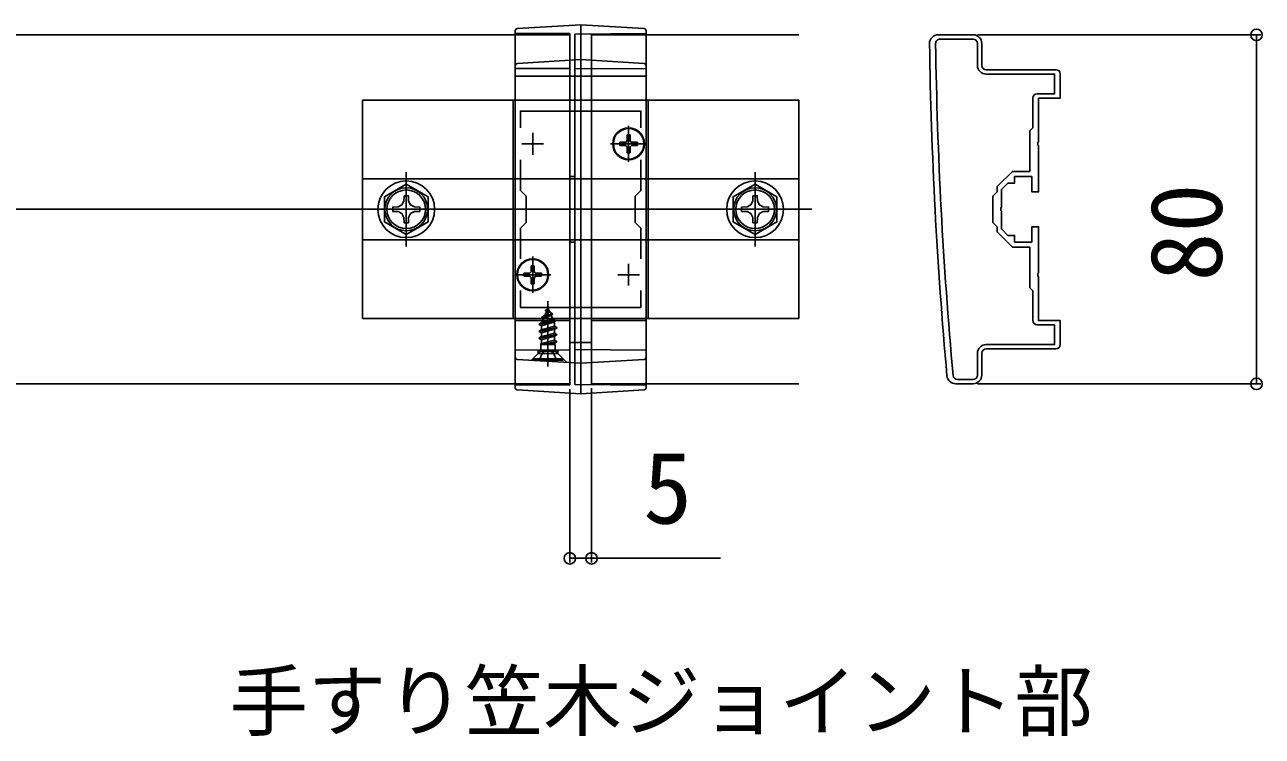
# Model space of a CAD drawing. Units: millimetres, scale not verified. Extents: x -1312 to 1312, y -1953 to 1941.
# Drawn here: x 607.8 to 891.6, y 800.6 to 963.7 of the extents above; entities that cross this region are included whole.
import ezdxf
from ezdxf.enums import TextEntityAlignment as Align

# ---------------------------------------------------------------- set-up
doc = ezdxf.new("R2010")
doc.units = ezdxf.units.MM
doc.header["$LTSCALE"] = 10
for name, color, linetype in [('0-2_USER1', 3, 'Continuous'), ('0-3_YKK_11', 7, 'Continuous'), ('0-4_YKK_12', 2, 'Continuous'), ('0-5_YKK_13', 4, 'Continuous'), ('0-6_YKK_D', 6, 'Continuous'), ('0-8_YSS_K', 3, 'Continuous')]:
    doc.layers.add(name, color=color, linetype=linetype)
doc.styles.add('ＭＳ ゴシック', font='')
doc.styles.get('ＭＳ ゴシック').set_extended_font_data('MS Gothic')

msp = doc.modelspace()

# ---------------------------------------------------------------- linework, layer by layer
at = {"layer": '0-3_YKK_11'}
for p, q in [((817.29, 961.36), (825.29, 961.36)), ((817.69, 960.36), (825.29, 960.36)), ((826.29, 959.36), (826.29, 954.36)), ((827.29, 959.36), (827.29, 954.36)), ((828.29, 953.36), (844.29, 953.36)), ((724.29, 938.86), (724.29, 933.86)), ((746.29, 938.86), (746.29, 933.86)), ((721.79, 936.36), (726.79, 936.36)), ((743.79, 936.36), (748.79, 936.36)), ((724.29, 908.86), (724.29, 903.86)), ((746.29, 908.86), (746.29, 903.86)), ((721.79, 906.36), (726.79, 906.36)), ((743.79, 906.36), (748.79, 906.36)), ((826.29, 888.36), (826.29, 883.36)), ((827.29, 888.36), (827.29, 883.36)), ((844.29, 889.36), (828.29, 889.36)), ((825.29, 881.36), (821.29, 881.36)), ((825.29, 882.36), (821.7, 882.36))]:
    msp.add_line(p, q, dxfattribs=at)
for points in [[(828.29, 952.36), (843.99, 952.36), (843.99, 947.86), (839.99, 947.86)], [(845.29, 952.36), (845.29, 946.86), (840.29, 946.86), (840.29, 936.82), (840.17, 936.64), (840.17, 936.09), (840.29, 935.91), (840.29, 925.36), (838.79, 925.36), (838.79, 928.86), (834.79, 928.86), (834.79, 927.36), (833.29, 927.36), (831.79, 925.86), (831.79, 921.82), (831.67, 921.64), (831.67, 921.09), (831.79, 920.91), (831.79, 916.86), (833.29, 915.36), (834.79, 915.36), (834.79, 913.86), (838.79, 913.86), (838.79, 917.36), (840.29, 917.36), (840.29, 906.82), (840.17, 906.64), (840.17, 906.09), (840.29, 905.91), (840.29, 895.86), (845.29, 895.86), (845.29, 890.36)], [(838.99, 946.86), (838.99, 940.06), (838.29, 939.36), (838.29, 930.06), (834.3, 930.06), (830.79, 926.56), (830.79, 925.36), (829.79, 924.36), (829.79, 918.36), (830.79, 917.36), (830.79, 916.17), (834.3, 912.66), (838.29, 912.66), (838.29, 903.36), (838.99, 902.66), (838.99, 895.86)], [(721.49, 940), (721.49, 943.86), (749.09, 943.86), (749.09, 940)], [(721.49, 910), (721.49, 917.06), (722.79, 918.36), (722.79, 924.36), (721.49, 925.66), (721.49, 932.73)], [(749.09, 932.73), (749.09, 925.66), (747.79, 924.36), (747.79, 918.36), (749.09, 917.06), (749.09, 910)], [(749.09, 902.73), (749.09, 898.86), (721.49, 898.86), (721.49, 902.73)], [(839.99, 894.86), (843.99, 894.86), (843.99, 890.36), (828.29, 890.36)]]:
    msp.add_lwpolyline(points, dxfattribs=at)
msp.add_lwpolyline([(720.29, 946.36), (720.29, 896.36), (750.29, 896.36), (750.29, 946.36)], close=True, dxfattribs=at)
for centre, radius, start, end in [((817.29, 959.36), 2, 90, 180.8276), ((1815.19, 973.78), 1000, 180.82764, 185.19793), ((817.69, 959.36), 1, 90, 180.8279), ((1815.19, 973.78), 998.6, 180.82796, 185.20003), ((825.29, 959.36), 2, 0, 90), ((825.29, 959.36), 1, 0, 90), ((828.29, 954.36), 2, 180, 270), ((828.29, 954.36), 1, 180, 270), ((844.29, 952.36), 1, 0, 90), ((839.99, 946.86), 1, 90, 180), ((839.99, 895.86), 1, 180, 270), ((828.29, 888.36), 2, 90, 180), ((828.29, 888.36), 1, 90, 180), ((844.29, 890.36), 1, 270, 360), ((821.29, 883.36), 2, 185.1979, 270), ((821.7, 883.36), 1, 185.2, 270), ((825.29, 883.36), 2, 270, 360), ((825.29, 883.36), 1, 270, 360)]:
    msp.add_arc(centre, radius, start, end, dxfattribs=at)
at = {"layer": '0-4_YKK_12'}
for p, q in [((732.79, 961.36), (732.79, 881.36)), ((737.79, 961.36), (737.79, 881.36)), ((735.29, 886.36), (735.29, 956.36))]:
    msp.add_line(p, q, dxfattribs=at)
for points in [[(380.29, 961.36), (720.29, 961.36), (732.79, 961.36)], [(737.79, 961.36), (750.29, 961.36), (785.29, 961.36)], [(380.29, 881.36), (720.29, 881.36), (732.79, 881.36)], [(737.79, 881.36), (750.29, 881.36), (785.29, 881.36)]]:
    msp.add_lwpolyline(points, dxfattribs=at)
at = {"layer": '0-5_YKK_13'}
for p, q in [((720.76, 962.78), (735.29, 963.66)), ((735.29, 963.66), (749.82, 962.78)), ((732.79, 961.62), (720.29, 961.66)), ((720.29, 882.99), (720.29, 959.44)), ((732.79, 883.2), (732.79, 959.29)), ((750.29, 961.66), (733.99, 961.52)), ((735.29, 960.37), (735.29, 960.33)), ((735.29, 882.06), (735.29, 960.33)), ((750.29, 959.44), (750.29, 882.99)), ((733.99, 883.3), (733.99, 959.19)), ((732.79, 953.62), (720.29, 953.66)), ((720.76, 954.78), (735.29, 955.66)), ((750.29, 953.66), (733.99, 953.52)), ((735.29, 955.66), (749.82, 954.78)), ((720.29, 951.86), (732.79, 951.86)), ((733.99, 951.86), (732.79, 951.86)), ((733.99, 951.86), (750.29, 951.86)), ((750.79, 946.36), (719.79, 946.36)), ((750.79, 896.36), (750.79, 946.36)), ((746.29, 932.21), (746.29, 940.51)), ((744.24, 936.71), (744.24, 936.01)), ((745.44, 936.71), (744.24, 936.71)), ((746.64, 938.41), (745.94, 938.41)), ((745.94, 938.41), (745.94, 937.21)), ((746.64, 938.41), (746.64, 937.21)), ((748.34, 936.71), (747.14, 936.71)), ((748.34, 936.71), (748.34, 936.01)), ((750.44, 936.36), (742.14, 936.36)), ((745.44, 936.01), (744.24, 936.01)), ((745.94, 935.51), (745.94, 934.31)), ((746.64, 934.31), (745.94, 934.31)), ((746.64, 935.51), (746.64, 934.31)), ((748.34, 936.01), (747.14, 936.01)), ((695.29, 929.86), (695.29, 912.86)), ((733.99, 928.86), (732.79, 928.86)), ((775.29, 929.86), (775.29, 912.86)), ((694.77, 923.22), (694.79, 924.46)), ((774.77, 923.22), (774.79, 924.46)), ((703.79, 921.36), (686.79, 921.36)), ((783.79, 921.36), (766.79, 921.36)), ((733.99, 913.86), (732.79, 913.86)), ((724.64, 908.41), (723.94, 908.41)), ((723.94, 908.41), (723.94, 907.21)), ((724.29, 902.21), (724.29, 910.51)), ((724.64, 908.41), (724.64, 907.21)), ((728.44, 906.36), (720.14, 906.36)), ((722.24, 906.71), (722.24, 906.01)), ((723.44, 906.71), (722.24, 906.71)), ((723.44, 906.01), (722.24, 906.01)), ((723.94, 905.51), (723.94, 904.31)), ((724.64, 905.51), (724.64, 904.31)), ((726.34, 906.71), (725.14, 906.71)), ((726.34, 906.01), (725.14, 906.01)), ((726.34, 906.71), (726.34, 906.01)), ((724.64, 904.31), (723.94, 904.31)), ((727.79, 885.31), (727.79, 900.31)), ((726.39, 896.53), (728.84, 897.33)), ((726.39, 896.63), (727.05, 897.01)), ((726.76, 896.32), (728.49, 897.13)), ((727.79, 898.81), (727.05, 897.01)), ((727.05, 897.01), (728.22, 897.79)), ((727.19, 898.22), (727.66, 898.49)), ((727.19, 898.12), (727.19, 898.22)), ((727.19, 898.12), (727.45, 897.98)), ((727.79, 898.81), (728.22, 897.79)), ((728.22, 897.79), (728.84, 897.43)), ((728.49, 897.13), (728.84, 897.33)), ((728.49, 897.13), (728.86, 896.23)), ((728.84, 897.33), (728.84, 897.43)), ((720.29, 895.86), (732.79, 895.86)), ((725.79, 895.04), (729.54, 895.84)), ((725.79, 894.94), (729.54, 895.74)), ((725.79, 895.04), (726.37, 895.38)), ((725.79, 894.94), (725.79, 895.04)), ((725.79, 894.94), (726.32, 894.64)), ((729.79, 894.25), (725.79, 893.45)), ((725.79, 893.35), (729.79, 894.15)), ((729.16, 895.52), (726.32, 894.64)), ((726.32, 893.76), (726.32, 894.64)), ((726.32, 893.76), (729.27, 894.55)), ((726.76, 896.32), (726.37, 895.38)), ((726.37, 895.38), (728.86, 896.23)), ((726.39, 896.53), (726.76, 896.32)), ((728.86, 896.23), (729.54, 895.84)), ((729.16, 895.52), (729.54, 895.74)), ((729.16, 895.52), (729.27, 895.25)), ((729.27, 894.55), (729.27, 895.25)), ((729.27, 894.55), (729.79, 894.25)), ((729.27, 893.85), (729.79, 894.15)), ((729.54, 895.74), (729.54, 895.84)), ((729.79, 894.15), (729.79, 894.25)), ((737.79, 895.86), (737.79, 890.86)), ((737.79, 895.86), (750.29, 895.86)), ((725.79, 893.45), (726.32, 893.76)), ((725.79, 893.35), (725.79, 893.45)), ((725.79, 893.35), (726.32, 893.05)), ((725.79, 891.86), (729.79, 892.66)), ((729.79, 892.56), (725.79, 891.76)), ((725.79, 891.86), (726.32, 892.17)), ((725.79, 891.76), (725.79, 891.86)), ((725.79, 891.76), (726.32, 891.46)), ((729.27, 893.85), (726.32, 893.05)), ((726.32, 892.17), (726.32, 893.05)), ((726.32, 892.17), (729.27, 892.96)), ((729.27, 892.26), (726.32, 891.46)), ((726.32, 890.58), (726.32, 891.46)), ((726.32, 890.58), (729.27, 891.37)), ((729.27, 892.96), (729.27, 893.85)), ((729.27, 892.96), (729.79, 892.66)), ((729.27, 892.26), (729.79, 892.56)), ((729.27, 891.37), (729.27, 892.26)), ((729.27, 891.37), (729.79, 891.07)), ((729.79, 892.56), (729.79, 892.66)), ((720.29, 889.06), (732.79, 889.11)), ((725.54, 888.31), (723.99, 886.76)), ((724.29, 887.06), (725.92, 888.7)), ((725.54, 889.08), (725.54, 888.31)), ((730.04, 888.31), (725.54, 888.31)), ((726.01, 890.4), (726.32, 890.58)), ((729.43, 890.4), (726.01, 890.4)), ((729.54, 888.81), (726.04, 888.81)), ((726.16, 889.26), (726.16, 890.4)), ((726.44, 890.4), (729.79, 891.07)), ((729.79, 890.97), (726.94, 890.4)), ((728.94, 888.63), (727.79, 889.24)), ((729.27, 890.67), (728.29, 890.4)), ((729.84, 886.81), (728.94, 888.63)), ((729.27, 890.67), (729.79, 890.97)), ((729.27, 890.4), (729.27, 890.67)), ((729.43, 889.26), (729.43, 890.4)), ((729.79, 890.97), (729.79, 891.07)), ((730.04, 888.31), (730.04, 889.1)), ((732.1, 886.26), (730.04, 888.31)), ((733.99, 890.86), (732.79, 890.86)), ((737.79, 890.86), (733.99, 890.86)), ((733.99, 889.21), (750.29, 889.06)), ((720.76, 886.95), (735.29, 886.06)), ((724.29, 886.81), (724.29, 887.06)), ((724.29, 887.06), (731.29, 887.06)), ((724.29, 886.81), (731.29, 886.81)), ((735.29, 886.06), (749.82, 886.95)), ((720.29, 881.06), (732.79, 881.11)), ((733.99, 881.21), (750.29, 881.06))]:
    msp.add_line(p, q, dxfattribs=at)
for points in [[(720.29, 959.44), (720.29, 959.74), (720.29, 960.03), (720.29, 960.31), (720.29, 960.59), (720.29, 960.86), (720.29, 961.1), (720.29, 961.34), (720.29, 961.55), (720.29, 961.73), (720.29, 961.9), (720.29, 962.03), (720.29, 962.14), (720.29, 962.21), (720.29, 962.26), (720.29, 962.28)], [(735.29, 960.33), (735.29, 960.67), (735.29, 961.02), (735.29, 961.35), (735.29, 961.68), (735.29, 961.99), (735.29, 962.28), (735.29, 962.56), (735.29, 962.8), (735.29, 963.02), (735.29, 963.22), (735.29, 963.37), (735.29, 963.5), (735.29, 963.59), (735.29, 963.65), (735.29, 963.66)], [(750.29, 962.28), (750.29, 962.26), (750.29, 962.21), (750.29, 962.14), (750.29, 962.03), (750.29, 961.9), (750.29, 961.73), (750.29, 961.55), (750.29, 961.34), (750.29, 961.1), (750.29, 960.86), (750.29, 960.59), (750.29, 960.31), (750.29, 960.03), (750.29, 959.74), (750.29, 959.44)], [(732.79, 959.29), (732.79, 959.62), (732.79, 959.94), (732.79, 960.25), (732.79, 960.55), (732.79, 960.81), (732.79, 961.05), (732.79, 961.25), (732.79, 961.41), (732.79, 961.53), (732.79, 961.6), (732.79, 961.62)], [(733.99, 961.52), (733.99, 961.5), (733.99, 961.43), (733.99, 961.31), (733.99, 961.15), (733.99, 960.95), (733.99, 960.72), (733.99, 960.45), (733.99, 960.16), (733.99, 959.85), (733.99, 959.52), (733.99, 959.19)], [(750.79, 896.36), (719.79, 896.36), (719.79, 946.36)], [(693.44, 921.89), (694.31, 922.35), (694.77, 923.22)], [(694.79, 924.46), (695.79, 924.46), (695.82, 923.22)], [(695.82, 923.22), (696.28, 922.35), (697.15, 921.89)], [(773.44, 921.89), (774.31, 922.35), (774.77, 923.22)], [(774.79, 924.46), (775.79, 924.46), (775.82, 923.22)], [(775.82, 923.22), (776.28, 922.35), (777.15, 921.89)], [(693.44, 920.84), (692.19, 920.86), (692.19, 921.87), (693.44, 921.89)], [(694.77, 919.51), (694.31, 920.38), (693.44, 920.84)], [(697.15, 920.84), (696.28, 920.38), (695.82, 919.51)], [(697.15, 921.89), (698.39, 921.87), (698.39, 920.86), (697.15, 920.84)], [(773.44, 920.84), (772.19, 920.86), (772.19, 921.87), (773.44, 921.89)], [(774.77, 919.51), (774.31, 920.38), (773.44, 920.84)], [(777.15, 920.84), (776.28, 920.38), (775.82, 919.51)], [(777.15, 921.89), (778.39, 921.87), (778.39, 920.86), (777.15, 920.84)], [(695.82, 919.51), (695.79, 918.26), (694.79, 918.26), (694.77, 919.51)], [(775.82, 919.51), (775.79, 918.26), (774.79, 918.26), (774.77, 919.51)], [(726.39, 896.53), (726.39, 896.63), (728.84, 897.43)], [(725.74, 886.81), (726.65, 888.63), (727.79, 889.24)], [(731.29, 886.81), (731.29, 887.06), (729.66, 888.7)], [(720.29, 880.45), (720.29, 880.47), (720.29, 880.51), (720.29, 880.57), (720.29, 880.67), (720.29, 880.78), (720.29, 880.93), (720.29, 881.09), (720.29, 881.28), (720.29, 881.48), (720.29, 881.7), (720.29, 881.94), (720.29, 882.19), (720.29, 882.45), (720.29, 882.72), (720.29, 882.99)], [(732.79, 881.11), (732.79, 881.12), (732.79, 881.17), (732.79, 881.24), (732.79, 881.34), (732.79, 881.47), (732.79, 881.62), (732.79, 881.8), (732.79, 882), (732.79, 882.21), (732.79, 882.44), (732.79, 882.69), (732.79, 882.94), (732.79, 883.2)], [(733.99, 883.3), (733.99, 883.04), (733.99, 882.79), (733.99, 882.54), (733.99, 882.31), (733.99, 882.1), (733.99, 881.9), (733.99, 881.72), (733.99, 881.57), (733.99, 881.44), (733.99, 881.34), (733.99, 881.27), (733.99, 881.22), (733.99, 881.21)], [(750.29, 882.99), (750.29, 882.72), (750.29, 882.45), (750.29, 882.19), (750.29, 881.94), (750.29, 881.7), (750.29, 881.48), (750.29, 881.28), (750.29, 881.09), (750.29, 880.93), (750.29, 880.78), (750.29, 880.67), (750.29, 880.57), (750.29, 880.51), (750.29, 880.47), (750.29, 880.45)], [(749.82, 879.95), (735.29, 879.06), (720.76, 879.95)], [(735.29, 879.06), (735.29, 879.08), (735.29, 879.13), (735.29, 879.21), (735.29, 879.32), (735.29, 879.46), (735.29, 879.62), (735.29, 879.82), (735.29, 880.04), (735.29, 880.28), (735.29, 880.54), (735.29, 880.82), (735.29, 881.11), (735.29, 881.42), (735.29, 881.73), (735.29, 882.06)]]:
    msp.add_lwpolyline(points, dxfattribs=at)
for points in [[(785.29, 946.36), (785.29, 896.36), (685.29, 896.36), (685.29, 946.36)], [(685.29, 914.36), (785.29, 914.36), (785.29, 928.36), (685.29, 928.36)], [(700.29, 924.25), (695.29, 927.14), (690.29, 924.25), (690.29, 918.48), (695.29, 915.59), (700.29, 918.48)], [(780.29, 924.25), (775.29, 927.14), (770.29, 924.25), (770.29, 918.48), (775.29, 915.59), (780.29, 918.48)]]:
    msp.add_lwpolyline(points, close=True, dxfattribs=at)
for centre, radius in [((746.29, 936.36), 3.65), ((746.29, 936.36), 3.5), ((695.29, 921.36), 6.5), ((695.29, 921.36), 4.91), ((695.29, 921.36), 4.43), ((775.29, 921.36), 6.5), ((775.29, 921.36), 4.91), ((775.29, 921.36), 4.43), ((724.29, 906.36), 3.65), ((724.29, 906.36), 3.5)]:
    msp.add_circle(centre, radius, dxfattribs=at)
for centre, radius, start, end in [((720.79, 962.28), 0.5, 93.5, 180), ((749.79, 962.28), 0.5, 0, 86.5), ((720.79, 954.28), 0.5, 93.5, 180), ((749.79, 954.28), 0.5, 0, 86.5), ((745.44, 937.21), 0.5, 270, 0), ((747.14, 937.21), 0.5, 180, 270), ((745.44, 935.51), 0.5, 0, 90), ((747.14, 935.51), 0.5, 90, 180), ((723.44, 907.21), 0.5, 270, 0), ((723.44, 905.51), 0.5, 0, 90), ((725.14, 907.21), 0.5, 180, 270), ((725.14, 905.51), 0.5, 90, 180), ((725.36, 889.26), 0.8, 315, 0), ((730.23, 889.26), 0.8, 180, 225), ((720.79, 887.45), 0.5, 180, 266.5), ((749.79, 887.45), 0.5, 273.5, 0), ((720.79, 880.45), 0.5, 180, 266.5), ((749.79, 880.45), 0.5, 273.5, 0)]:
    msp.add_arc(centre, radius, start, end, dxfattribs=at)
at = {"layer": '0-6_YKK_D'}
for p, q in [((826.29, 961.36), (891.29, 961.36)), ((890.29, 961.36), (890.29, 881.36)), ((732.79, 880.11), (732.79, 840.36)), ((737.79, 880.36), (737.79, 840.36)), ((826.29, 881.36), (891.29, 881.36)), ((732.79, 841.36), (737.79, 841.36)), ((737.79, 841.36), (767.33, 841.36))]:
    msp.add_line(p, q, dxfattribs=at)
for centre in [(890.29, 961.36), (890.29, 881.36), (732.79, 841.36), (737.79, 841.36)]:
    msp.add_circle(centre, 1.31, dxfattribs=at)
at = {"layer": '0-8_YSS_K'}
msp.add_line((335.29, 921.36), (788.29, 921.36), dxfattribs=at)

# ---------------------------------------------------------------- texts
at = {"layer": '0-2_USER1', "style": 'ＭＳ ゴシック'}
msp.add_text('手すり笠木ジョイント部', height=13.2, dxfattribs=at).set_placement((654.72, 798.07), align=Align.BOTTOM_LEFT)
at = {"layer": '0-6_YKK_D', "style": 'ＭＳ ゴシック'}
msp.add_text('80', height=16.5, rotation=90, dxfattribs=at).set_placement((887.29, 904.81), align=Align.BOTTOM_LEFT)
msp.add_text('5', height=16.5, dxfattribs=at).set_placement((749.63, 844.36), align=Align.BOTTOM_LEFT)

doc.saveas('drawing.dxf')
